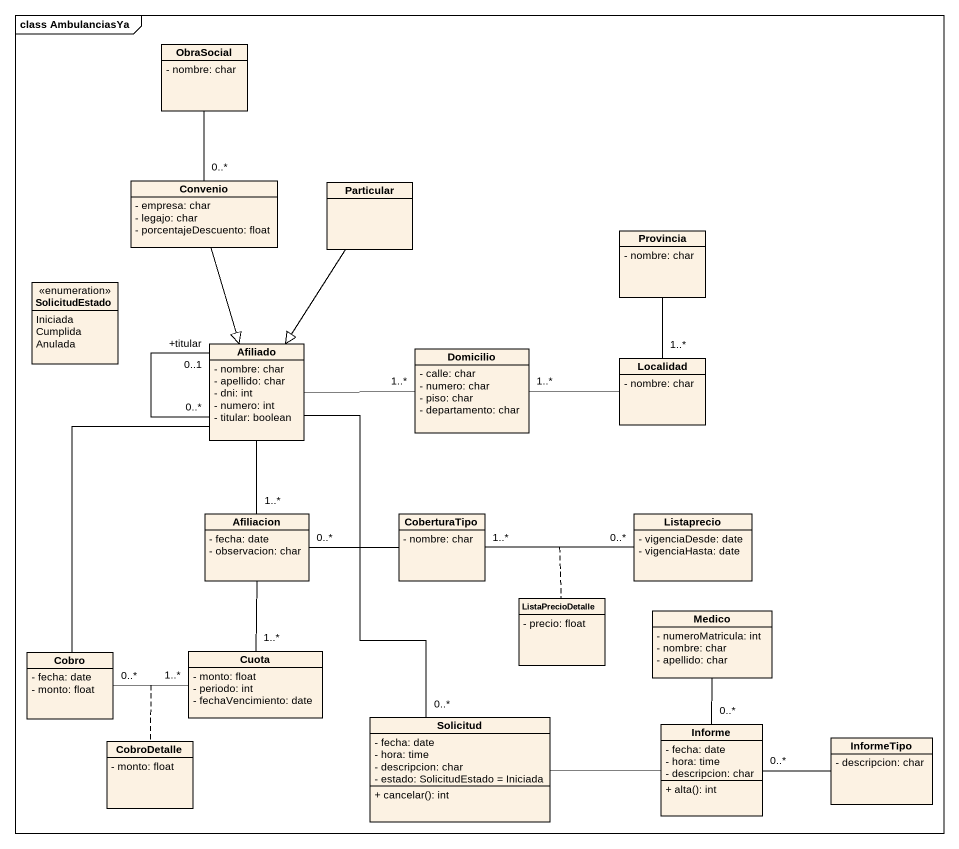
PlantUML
@startuml
mainframe class AmbulanciasYa
hide circle
hide empty members
skinparam classAttributeIconSize 0
class ObraSocial {
  - nombre: char
}
class Convenio {
  - empresa: char
  - legajo: char
  - porcentajeDescuento: float
}
class Particular
class Provincia {
  - nombre: char
}
enum SolicitudEstado {
  Iniciada
  Cumplida
  Anulada
}
class Afiliado {
  - nombre: char
  - apellido: char
  - dni: int
  - numero: int
  - titular: boolean
}
class Domicilio {
  - calle: char
  - numero: char
  - piso: char
  - departamento: char
}
class Localidad {
  - nombre: char
}
class Afiliacion {
  - fecha: date
  - observacion: char
}
class CoberturaTipo {
  - nombre: char
}
class Listaprecio {
  - vigenciaDesde: date
  - vigenciaHasta: date
}
class ListaPrecioDetalle {
  - precio: float
}
class Medico {
  - numeroMatricula: int
  - nombre: char
  - apellido: char
}
class Cobro {
  - fecha: date
  - monto: float
}
class Cuota {
  - monto: float
  - periodo: int
  - fechaVencimiento: date
}
class Solicitud {
  - fecha: date
  - hora: time
  - descripcion: char
  - estado: SolicitudEstado = Iniciada
  + cancelar(): int
}
class Informe {
  - fecha: date
  - hora: time
  - descripcion: char
  + alta(): int
}
class CobroDetalle {
  - monto: float
}
class InformeTipo {
  - descripcion: char
}
Convenio "0..*" -up- ObraSocial
Convenio --|> Afiliado
Particular --|> Afiliado
Afiliado "+titular\n0..1" -- "0..*" Afiliado
Afiliado -right- "1..*" Domicilio
Domicilio "1..*" -right- Localidad
Localidad "1..*" -up- Provincia
Afiliacion "1..*" -up- Afiliado
Afiliacion "0..*" -right- CoberturaTipo
Afiliacion -- "1..*" Cuota
Listaprecio "0..*" -left- "1..*" CoberturaTipo
(Listaprecio, CoberturaTipo) .. ListaPrecioDetalle
Cobro -up- Afiliado
Cobro "0..*" -right- "1..*" Cuota
(Cobro, Cuota) .. CobroDetalle
Solicitud "0..*" -up- Afiliado
Solicitud -right- Informe
Informe "0..*" -up- Medico
Informe "0..*" -right- InformeTipo
@enduml
